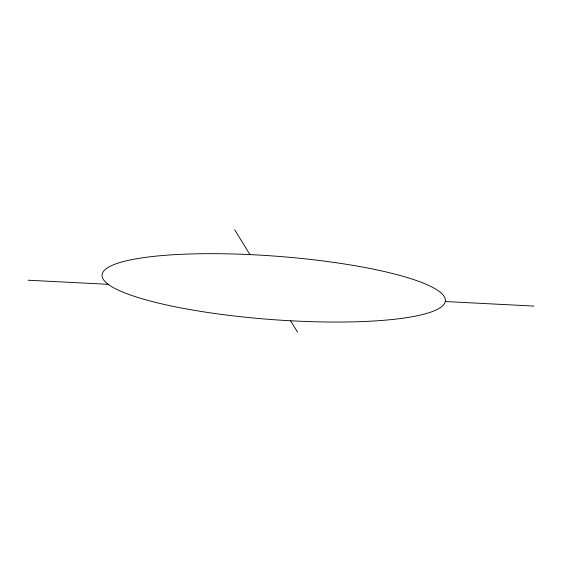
<?xml version="1.0" encoding="UTF-8"?>
<svg xmlns="http://www.w3.org/2000/svg" width="562" height="562" viewBox="0 0 562 562"><rect width="100%" height="100%" fill="white"/><g stroke="black" fill="none" stroke-linecap="round" stroke-linejoin="round"><path stroke-width="0.84" d="M28.1 280.22L108.234 284.316M445.266 301.541A172.141 31.753 4.3 0 0 193.644 253.883A172.141 31.753 4.3 0 0 182.25 308.166A172.141 31.753 4.3 0 0 445.266 301.541L533.9 306.072M234.726 229.837L249.928 254.607M290.547 320.769L297.537 332.163"/></g></svg>
